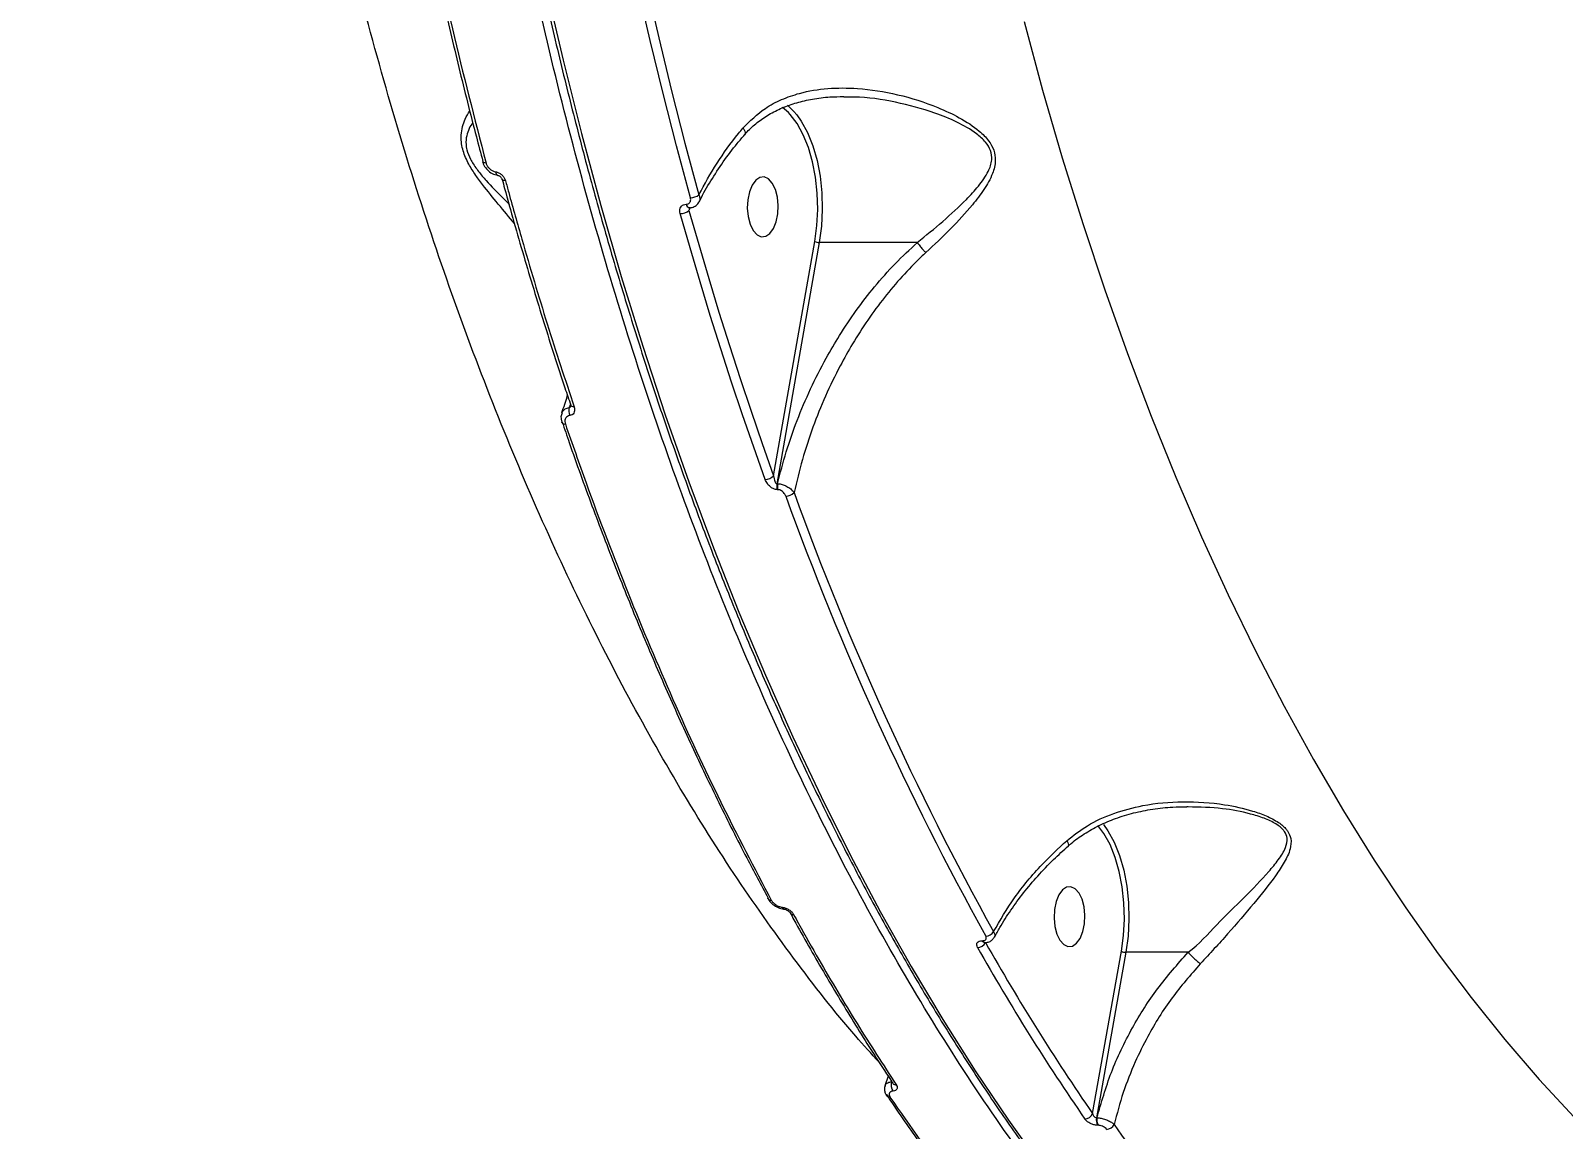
# Model space of a CAD drawing. Header units: millimetres. Extents: x -9609 to 9022, y -7175 to 8108.
# Drawn here: x -4022.3 to -3792.5, y 3268.9 to 3433.6 of the extents above; entities that cross this region are included whole.
import ezdxf

# ---------------------------------------------------------------- set-up
doc = ezdxf.new("R2010")
doc.units = ezdxf.units.MM
for name, color, linetype in [('DIKOM_ОБЪЕКТ', 7, 'Continuous'), ('DIKOM_РАЗМЕР_ЗОНА', 7, 'Continuous'), ('DIKOM_РАЗМЕР_ОБЪЕКТА', 7, 'Continuous')]:
    doc.layers.add(name, color=color, linetype=linetype)
doc.styles.add('style1', font='arial.ttf', dxfattribs={"width": 0.8})
doc.dimstyles.new('1-50', dxfattribs={"dimtxt": 300, "dimasz": 200, "dimexe": 100, "dimexo": 0, "dimgap": 100, "dimtad": 1, "dimtxsty": 'style1', "dimcen": 200, "dimclrd": 7, "dimclre": 7, "dimclrt": 7, "dimadec": 1, "dimazin": 2, "dimtfac": 1, "dimtmove": 0, "dimatfit": 2, "dimfxl": 0, "dimlwd": 25, "dimlwe": 18, "dimarcsym": 0})

# ---------------------------------------------------------------- blocks, each defined once
blk = doc.blocks.new('*D10')
at = {"layer": 'Defpoints', "color": 0, "transparency": 16777216}
for p in [(-405.54, 6589.16), (-8044.66, -3492.79), (424.09, -3492.79)]:
    blk.add_point(p, dxfattribs=at)
at = {"layer": 'DIKOM_РАЗМЕР_ОБЪЕКТА', "color": 7, "lineweight": 18, "transparency": 16777216}
for p, q in [((-405.54, 6589.16), (-8144.66, 6589.16)), ((424.09, -3492.79), (-8144.66, -3492.79))]:
    blk.add_line(p, q, dxfattribs=at)
at = {"layer": 'DIKOM_РАЗМЕР_ОБЪЕКТА', "color": 7, "lineweight": 25, "transparency": 16777216}
blk.add_line((-8044.66, 6389.16), (-8044.66, -3292.79), dxfattribs=at)
at = {"layer": 'DIKOM_РАЗМЕР_ОБЪЕКТА', "color": 7, "transparency": 16777216}
for points in [[(-8077.99, 6389.16), (-8011.32, 6389.16), (-8044.66, 6589.16)], [(-8077.99, -3292.79), (-8011.32, -3292.79), (-8044.66, -3492.79)]]:
    blk.add_solid(points, dxfattribs=at)
at = {"layer": 'DIKOM_РАЗМЕР_ОБЪЕКТА', "color": 7, "transparency": 16777216, "insert": (-8297.83, 1541.5), "char_height": 300, "attachment_point": 5, "rotation": 90, "style": 'style1'}
blk.add_mtext('10100', dxfattribs=at)
blk = doc.blocks.new('*D13')
at = {"layer": 'Defpoints', "color": 0, "transparency": 16777216}
for p in [(-4933.28, 8107.63), (-9158.98, -4977.79), (-1652.91, -4977.79)]:
    blk.add_point(p, dxfattribs=at)
at = {"layer": 'DIKOM_РАЗМЕР_ЗОНА', "color": 7, "lineweight": 18, "transparency": 16777216}
for p, q in [((-4933.28, 8107.63), (-9258.98, 8107.63)), ((-1652.91, -4977.79), (-9258.98, -4977.79))]:
    blk.add_line(p, q, dxfattribs=at)
at = {"layer": 'DIKOM_РАЗМЕР_ЗОНА', "color": 7, "lineweight": 25, "transparency": 16777216}
blk.add_line((-9158.98, 7907.63), (-9158.98, -4777.79), dxfattribs=at)
at = {"layer": 'DIKOM_РАЗМЕР_ЗОНА', "color": 7, "transparency": 16777216}
for points in [[(-9192.32, 7907.63), (-9125.65, 7907.63), (-9158.98, 8107.63)], [(-9192.32, -4777.79), (-9125.65, -4777.79), (-9158.98, -4977.79)]]:
    blk.add_solid(points, dxfattribs=at)
at = {"layer": 'DIKOM_РАЗМЕР_ЗОНА', "color": 7, "transparency": 16777216, "insert": (-9412.26, 1541.5), "char_height": 300, "attachment_point": 5, "rotation": 90, "style": 'style1'}
blk.add_mtext('13100', dxfattribs=at)

msp = doc.modelspace()

# ---------------------------------------------------------------- linework, layer by layer
at = {"layer": 'DIKOM_ОБЪЕКТ', "color": 7, "linetype": 'Continuous', "lineweight": 15}
for p, q in [((-3954.506, 3413.985), (-3954.511, 3414.019)), ((-3923.989, 3407.607), (-3923.961, 3407.607)), ((-3923.385, 3407.088), (-3923.569, 3406.669)), ((-3923.536, 3407.082), (-3923.507, 3407.082)), ((-3910.872, 3366.9), (-3904.711, 3402.022)), ((-3904.039, 3401.86), (-3910.381, 3365.705)), ((-3889.33, 3401.86), (-3904.039, 3401.86)), ((-3910.381, 3365.705), (-3910.292, 3365.705)), ((-3910.225, 3364.806), (-3910.314, 3364.806)), ((-3848.693, 3317.235), (-3848.904, 3317.246)), ((-3911.739, 3303.5), (-3911.762, 3303.55)), ((-3909.335, 3301.931), (-3909.326, 3301.93)), ((-3879.595, 3297.184), (-3879.547, 3297.184)), ((-3879.247, 3296.922), (-3879.2, 3296.922)), ((-3863.049, 3271.252), (-3858.721, 3295.604)), ((-3858.049, 3295.442), (-3862.457, 3270.641)), ((-3848.716, 3295.442), (-3858.049, 3295.442)), ((-3893.689, 3276.87), (-3894.211, 3275.442)), ((-3892.985, 3275.785), (-3892.978, 3275.776)), ((-3893.938, 3273.973), (-3893.97, 3274.027)), ((-3862.457, 3270.641), (-3862.388, 3270.641)), ((-3862.208, 3269.51), (-3862.276, 3269.51))]:
    msp.add_line(p, q, dxfattribs=at)
at = {"layer": 'DIKOM_ОБЪЕКТ', "color": 7, "linetype": 'Continuous', "lineweight": 15, "flags": 128}
for points in [[(-3923.35, 3408.579), (-3925.445, 3416.352), (-3927.457, 3424.208), (-3929.383, 3432.144), (-3931.223, 3440.157), (-3932.977, 3448.242), (-3934.644, 3456.397), (-3936.222, 3464.618), (-3937.711, 3472.901)], [(-3936.404, 3473.197), (-3934.918, 3464.932), (-3933.343, 3456.73), (-3931.68, 3448.593), (-3929.93, 3440.526), (-3928.094, 3432.531), (-3926.172, 3424.612), (-3924.165, 3416.773), (-3922.075, 3409.017)], [(-3945.02, 3440.296), (-3942.442, 3429.183), (-3939.699, 3418.219), (-3936.793, 3407.414), (-3933.727, 3396.778), (-3930.503, 3386.319), (-3927.124, 3376.046), (-3923.593, 3365.968), (-3919.913, 3356.093), (-3916.086, 3346.429), (-3912.118, 3336.985), (-3908.009, 3327.769), (-3903.765, 3318.788), (-3899.388, 3310.05), (-3894.882, 3301.562), (-3890.252, 3293.332), (-3885.5, 3285.366), (-3880.631, 3277.671), (-3875.65, 3270.254), (-3870.559, 3263.12)], [(-3873.326, 3435.011), (-3870.539, 3424.692), (-3867.592, 3414.543), (-3864.486, 3404.573), (-3861.225, 3394.791), (-3857.813, 3385.207), (-3854.251, 3375.829), (-3850.544, 3366.667), (-3846.694, 3357.729), (-3842.706, 3349.022), (-3838.583, 3340.556), (-3834.329, 3332.338), (-3829.948, 3324.376), (-3825.444, 3316.677), (-3820.821, 3309.248), (-3816.083, 3302.096), (-3811.236, 3295.228), (-3806.282, 3288.651), (-3801.228, 3282.369), (-3796.077, 3276.39), (-3790.835, 3270.719)], [(-3908.661, 3421.363), (-3909.521, 3422.126), (-3909.561, 3422.155)], [(-3908.809, 3422.443), (-3907.829, 3421.502), (-3907.42, 3421.014)], [(-3904.711, 3402.022), (-3904.395, 3404.39), (-3904.268, 3406.824), (-3904.334, 3409.267), (-3904.591, 3411.662), (-3905.033, 3413.953), (-3905.649, 3416.087), (-3906.426, 3418.013), (-3907.346, 3419.686), (-3908.385, 3421.068), (-3908.661, 3421.363)], [(-3907.42, 3421.014), (-3906.756, 3420.077), (-3905.808, 3418.351), (-3905.007, 3416.365), (-3904.371, 3414.165), (-3903.915, 3411.802), (-3903.65, 3409.332), (-3903.582, 3406.812), (-3903.713, 3404.302), (-3904.039, 3401.86)], [(-3954.002, 3413.784), (-3954.154, 3413.792), (-3954.283, 3413.817), (-3954.387, 3413.856), (-3954.461, 3413.91), (-3954.503, 3413.975), (-3954.506, 3413.985)], [(-3952.542, 3412.455), (-3952.51, 3412.289), (-3952.461, 3412.148), (-3952.396, 3412.039), (-3952.318, 3411.965), (-3952.232, 3411.93)], [(-3952.232, 3411.93), (-3952.231, 3411.93), (-3952.222, 3411.929)], [(-3951.086, 3411.134), (-3951.244, 3411.143), (-3951.378, 3411.17), (-3951.483, 3411.213), (-3951.555, 3411.271), (-3951.593, 3411.342), (-3951.593, 3411.343)], [(-3914.513, 3409.462), (-3914.758, 3408.273), (-3914.821, 3406.998), (-3914.696, 3405.74), (-3914.394, 3404.602), (-3913.939, 3403.675), (-3913.368, 3403.034), (-3912.727, 3402.733), (-3912.068, 3402.793), (-3911.444, 3403.212), (-3910.907, 3403.955), (-3910.499, 3404.962), (-3910.254, 3406.151), (-3910.191, 3407.426), (-3910.316, 3408.684), (-3910.618, 3409.822), (-3911.073, 3410.749), (-3911.645, 3411.39), (-3912.286, 3411.692), (-3912.945, 3411.631), (-3913.568, 3411.212), (-3914.106, 3410.469), (-3914.513, 3409.462)], [(-3912.151, 3366.327), (-3913.866, 3371.155), (-3915.547, 3376.03), (-3917.192, 3380.95), (-3918.802, 3385.913), (-3920.376, 3390.92), (-3921.913, 3395.97), (-3923.414, 3401.06), (-3924.879, 3406.19)], [(-3923.569, 3406.669), (-3922.108, 3401.551), (-3920.611, 3396.472), (-3919.077, 3391.435), (-3917.506, 3386.44), (-3915.901, 3381.488), (-3914.259, 3376.58), (-3912.583, 3371.718), (-3910.872, 3366.9)], [(-3940.783, 3377.212), (-3940.941, 3377.223), (-3941.076, 3377.255), (-3941.183, 3377.305), (-3941.258, 3377.374), (-3941.297, 3377.45)], [(-3942.615, 3374.882), (-3942.617, 3374.887), (-3942.626, 3374.927)], [(-3858.721, 3295.604), (-3858.404, 3297.972), (-3858.278, 3300.406), (-3858.343, 3302.849), (-3858.6, 3305.245), (-3859.042, 3307.536), (-3859.659, 3309.669), (-3860.436, 3311.595), (-3861.355, 3313.269), (-3862.237, 3314.468)], [(-3861.43, 3314.596), (-3860.766, 3313.659), (-3859.818, 3311.933), (-3859.016, 3309.947), (-3858.381, 3307.747), (-3857.925, 3305.384), (-3857.66, 3302.914), (-3857.591, 3300.394), (-3857.723, 3297.884), (-3858.049, 3295.442)], [(-3868.523, 3303.044), (-3868.768, 3301.855), (-3868.831, 3300.58), (-3868.706, 3299.323), (-3868.404, 3298.184), (-3867.948, 3297.257), (-3867.377, 3296.617), (-3866.736, 3296.315), (-3866.077, 3296.376), (-3865.454, 3296.795), (-3864.917, 3297.538), (-3864.509, 3298.544), (-3864.263, 3299.733), (-3864.201, 3301.009), (-3864.326, 3302.266), (-3864.628, 3303.405), (-3865.083, 3304.332), (-3865.654, 3304.972), (-3866.296, 3305.274), (-3866.955, 3305.213), (-3867.578, 3304.794), (-3868.115, 3304.051), (-3868.523, 3303.044)]]:
    msp.add_lwpolyline(points, dxfattribs=at)
at = {"layer": 'DIKOM_ОБЪЕКТ', "color": 7, "linetype": 'Continuous', "lineweight": 15}
for centre, radius, start, end in [((-3923.354, 3410.664), 2.085, 270.09732, 307.83272), ((-3924.868, 3408.192), 2.002, 269.70185, 310.45607), ((-3923.4, 3407.66), 0.592, 185.11234, 257.32859), ((-3923.365, 3407.663), 0.598, 185.36185, 256.06333), ((-3904.055, 3403.266), 1.407, 242.20352, 270.64435), ((-3940.042, 3376.602), 1.566, 161.10866, 205.82329), ((-3942.193, 3375.146), 0.498, 212.03242, 280.1309), ((-3912.156, 3368.052), 1.725, 270.19041, 318.12199), ((-3908.599, 3365.385), 1.81, 169.81906, 198.6694), ((-3908.51, 3365.385), 1.81, 169.81906, 198.6694), ((-3909.072, 3365.593), 1.754, 270.62116, 316.07651), ((-3481.389, 3518.397), 454.736, 199.86983, 209.01072), ((-3481.127, 3518.575), 453.69, 199.86933, 209.01107), ((-3911.278, 3303.801), 0.55, 213.08283, 275.67868), ((-3909.237, 3302.256), 0.34, 190.16263, 253.30839), ((-3907.947, 3301.669), 0.547, 211.97788, 275.95678), ((-3879.114, 3299.299), 1.437, 271.81897, 328.37464), ((-3880.348, 3297.584), 1.414, 271.63643, 331.59536), ((-3581.576, 3465.198), 343.235, 209.50198, 214.5683), ((-3879.202, 3297.344), 0.425, 202.26729, 264.51571), ((-3879.153, 3297.346), 0.427, 202.33693, 263.68472), ((-3580.947, 3465.624), 342.581, 209.50342, 214.56736), ((-3858.064, 3296.853), 1.411, 242.24605, 270.62036), ((-3891.818, 3275.526), 1.438, 157.69065, 217.91962), ((-3892.512, 3276.12), 0.578, 214.35714, 274.0622), ((-3893.475, 3274.32), 0.578, 216.81803, 274.06943), ((-3864.267, 3271.776), 1.326, 272.32021, 336.75852), ((-3860.88, 3270.313), 1.61, 168.25858, 209.90972), ((-3860.807, 3270.314), 1.615, 168.32582, 209.84248), ((-3860.999, 3270.229), 1.329, 272.48345, 334.06003), ((-3658.001, 3408.111), 244.738, 214.45526, 229.01528)]:
    msp.add_arc(centre, radius, start, end, dxfattribs=at)
for points, knots in [([(-3795.845, 3197.683), (-3798.098, 3198.65), (-3804.312, 3201.319), (-3814.309, 3207.131), (-3825.808, 3214.947), (-3837.058, 3224.051), (-3848.014, 3234.325), (-3858.636, 3245.769), (-3868.903, 3258.379), (-3878.801, 3272.115), (-3888.307, 3286.923), (-3897.373, 3302.733), (-3905.959, 3319.472), (-3913.933, 3336.88), (-3921.294, 3354.905), (-3928.066, 3373.47), (-3934.322, 3392.742), (-3940.039, 3412.635), (-3945.19, 3433.067), (-3949.815, 3454.246), (-3953.867, 3476.175), (-3957.323, 3498.826), (-3960.129, 3521.851), (-3962.273, 3545.143), (-3963.743, 3568.594), (-3964.528, 3592.132), (-3964.614, 3615.718), (-3964.014, 3639.313), (-3962.736, 3662.843), (-3960.79, 3686.202), (-3958.171, 3709.269), (-3955.139, 3730.54), (-3952.748, 3743.939), (-3951.681, 3749.919)], [0, 0, 0, 0, 0.01887793, 0.05205827, 0.08529183, 0.11852553, 0.15170617, 0.1847821, 0.21785857, 0.25103888, 0.28427254, 0.31750612, 0.35068658, 0.38376281, 0.41561986, 0.44757024, 0.47956788, 0.51156559, 0.54351579, 0.57537307, 0.60844923, 0.64162982, 0.67486347, 0.70809709, 0.74127764, 0.77435393, 0.80743024, 0.84061079, 0.87384445, 0.90707809, 0.94025866, 0.97333492, 1, 1, 1, 1]), ([(-3895.043, 3278.954), (-3896.223, 3280.244), (-3900.627, 3285.059), (-3907.923, 3294.45), (-3916.895, 3307.089), (-3925.464, 3320.773), (-3933.646, 3335.374), (-3941.414, 3350.859), (-3948.734, 3367.146), (-3955.571, 3384.164), (-3961.905, 3401.875), (-3967.712, 3420.264), (-3972.996, 3439.287), (-3977.74, 3458.872), (-3981.926, 3478.924), (-3985.535, 3499.353), (-3988.552, 3520.115), (-3990.961, 3541.182), (-3992.769, 3562.514), (-3993.976, 3584.026), (-3994.575, 3605.618), (-3994.57, 3627.19), (-3993.988, 3647.08), (-3993.016, 3665.269), (-3992.12, 3676.245), (-3991.671, 3681.734)], [0, 0, 0, 0, 0.01666681, 0.06220925, 0.1076088, 0.15304032, 0.19861408, 0.24426093, 0.28990805, 0.33548242, 0.38091429, 0.42641911, 0.47206679, 0.5177871, 0.56350783, 0.60915616, 0.65466165, 0.70027901, 0.74603886, 0.79187172, 0.83770495, 0.88346574, 0.92908368, 0.96454184, 1, 1, 1, 1]), ([(-3963.321, 3606.211), (-3963.314, 3604.19), (-3963.294, 3598.331), (-3963.135, 3588.636), (-3962.793, 3577.137), (-3962.286, 3565.661), (-3961.618, 3554.216), (-3960.788, 3542.811), (-3959.797, 3531.454), (-3958.646, 3520.154), (-3957.335, 3508.92), (-3955.867, 3497.759), (-3954.24, 3486.681), (-3952.458, 3475.693), (-3950.521, 3464.803), (-3948.431, 3454.021), (-3946.188, 3443.354), (-3943.796, 3432.81), (-3941.256, 3422.397), (-3938.569, 3412.122), (-3935.738, 3401.995), (-3932.765, 3392.021), (-3929.651, 3382.209), (-3926.4, 3372.566), (-3923.013, 3363.099), (-3919.493, 3353.815), (-3915.843, 3344.722), (-3912.065, 3335.826), (-3908.164, 3327.134), (-3904.139, 3318.652), (-3899.997, 3310.387), (-3895.737, 3302.345), (-3891.366, 3294.532), (-3886.885, 3286.954), (-3882.299, 3279.617), (-3877.609, 3272.526), (-3872.82, 3265.686), (-3867.935, 3259.103), (-3862.959, 3252.782), (-3857.894, 3246.728), (-3852.744, 3240.945), (-3847.514, 3235.438), (-3842.207, 3230.211), (-3836.828, 3225.267), (-3831.379, 3220.611), (-3825.867, 3216.247), (-3820.294, 3212.177), (-3814.664, 3208.407), (-3808.985, 3204.932), (-3803.255, 3201.779), (-3798.637, 3199.441), (-3795.916, 3198.264), (-3795.133, 3197.925)], [0, 0, 0, 0, 0.010755, 0.0311879, 0.0516214, 0.0720549, 0.0924885, 0.1129222, 0.133356, 0.15379, 0.1742242, 0.1946585, 0.215093, 0.2355278, 0.2559631, 0.2763985, 0.2968344, 0.3172705, 0.3377068, 0.3581438, 0.3785813, 0.3990191, 0.4194575, 0.4398965, 0.4603359, 0.4807759, 0.5012166, 0.5216578, 0.5420994, 0.5625418, 0.5829846, 0.6034284, 0.6238723, 0.6443169, 0.6647618, 0.6852073, 0.7056529, 0.726099, 0.7465443, 0.7669897, 0.7874345, 0.8078783, 0.8283208, 0.8487613, 0.8692004, 0.8896362, 0.9100692, 0.9304986, 0.9509232, 0.9713433, 0.9917579, 1, 1, 1, 1]), ([(-3971.126, 3496.583), (-3970.961, 3495.381), (-3970.284, 3490.462), (-3968.937, 3481.907), (-3967.082, 3470.926), (-3965.062, 3460.047), (-3962.891, 3449.272), (-3960.57, 3438.612), (-3958.09, 3428.088), (-3956.053, 3419.892), (-3954.794, 3415.256), (-3954.461, 3414.031)], [0, 0, 0, 0, 0.0419912, 0.1719665, 0.3020592, 0.4322413, 0.5624826, 0.6927558, 0.8230226, 0.9532504, 1, 1, 1, 1]), ([(-3970.682, 3496.433), (-3969.623, 3489.355), (-3967.505, 3475.2), (-3963.581, 3454.345), (-3959.156, 3433.781), (-3955.72, 3420.45), (-3954.002, 3413.784)], [0, 0, 0, 0, 0.2485961, 0.497193, 0.7485974, 1, 1, 1, 1]), ([(-3915.477, 3419.014), (-3914.411, 3420.077), (-3912.682, 3421.803), (-3909.681, 3423.358), (-3906.573, 3424.443), (-3902.746, 3425.065), (-3897.794, 3425.056), (-3892.203, 3424.167), (-3887.077, 3422.546), (-3882.982, 3420.63), (-3880.374, 3418.966), (-3878.645, 3417.246), (-3877.773, 3415.714), (-3877.523, 3413.977), (-3878.046, 3411.955), (-3879.304, 3409.77), (-3881.406, 3407.031), (-3884.29, 3403.887), (-3886.786, 3401.54), (-3888.046, 3400.356)], [0, 0, 0, 0, 0.0742595, 0.1205071, 0.1678165, 0.23758, 0.3094464, 0.405671, 0.5047089, 0.5602487, 0.6168588, 0.6484771, 0.6753903, 0.7024621, 0.7386882, 0.7871123, 0.8368193, 0.9176566, 1, 1, 1, 1]), ([(-3915.194, 3418.027), (-3915.079, 3418.171), (-3914.533, 3418.854), (-3913.331, 3419.881), (-3911.585, 3421.103), (-3909.594, 3422.101), (-3907.402, 3422.866), (-3905, 3423.415), (-3902.643, 3423.727), (-3901.061, 3423.736), (-3900.372, 3423.74)], [0, 0, 0, 0, 0.0336522, 0.1603707, 0.2932993, 0.4316407, 0.5745621, 0.7205511, 0.8783533, 1, 1, 1, 1]), ([(-3889.33, 3401.86), (-3888.039, 3402.912), (-3885.437, 3405.035), (-3882.394, 3407.841), (-3880.11, 3410.315), (-3878.721, 3412.249), (-3878.065, 3414.082), (-3878.248, 3415.659), (-3879.101, 3417.034), (-3880.817, 3418.545), (-3883.415, 3419.995), (-3887.474, 3421.648), (-3892.623, 3423.004), (-3897.263, 3423.734), (-3899.843, 3423.662), (-3900.373, 3423.647)], [0, 0, 0, 0, 0.1152484, 0.2323552, 0.3000492, 0.368866, 0.416984, 0.451804, 0.4866025, 0.528836, 0.6059746, 0.6853138, 0.822846, 0.9636298, 1, 1, 1, 1]), ([(-3949.721, 3404.69), (-3950.527, 3405.661), (-3952.091, 3407.546), (-3954.169, 3410.04), (-3955.707, 3412.137), (-3956.803, 3413.914), (-3957.643, 3415.984), (-3957.787, 3417.834), (-3957.534, 3419.267), (-3957.108, 3420.561), (-3956.681, 3421.213), (-3956.432, 3421.594)], [0, 0, 0, 0, 0.1744315, 0.3386321, 0.4220461, 0.5078135, 0.6051364, 0.7178559, 0.7992993, 0.8826695, 1, 1, 1, 1]), ([(-3955.979, 3419.799), (-3956.033, 3419.739), (-3956.291, 3419.45), (-3956.652, 3418.695), (-3957.008, 3417.609), (-3957.038, 3416.554), (-3956.818, 3415.453), (-3956.518, 3414.698), (-3955.92, 3413.613), (-3955.148, 3412.509), (-3953.584, 3410.685), (-3951.985, 3409.051), (-3950.874, 3407.923), (-3950.543, 3407.587)], [0, 0, 0, 0, 0.027397, 0.1314885, 0.235187, 0.3387841, 0.3704745, 0.4637336, 0.4858862, 0.5907045, 0.6962548, 0.9095029, 1, 1, 1, 1]), ([(-3922.075, 3409.017), (-3921.215, 3410.604), (-3919.528, 3413.715), (-3917.11, 3417.025), (-3915.701, 3418.741), (-3915.477, 3419.014)], [0, 0, 0, 0, 0.466535, 0.9150169, 1, 1, 1, 1]), ([(-3922.033, 3407.968), (-3921.986, 3408.068), (-3921.492, 3409.12), (-3920.307, 3411.126), (-3918.456, 3413.952), (-3916.738, 3416.268), (-3915.572, 3417.605), (-3915.19, 3418.042)], [0, 0, 0, 0, 0.02915505, 0.30743407, 0.58611776, 0.86464649, 1, 1, 1, 1]), ([(-3915.477, 3419.014), (-3915.463, 3418.994), (-3915.344, 3418.825), (-3915.186, 3418.523), (-3915.115, 3418.205), (-3915.201, 3418.103), (-3915.237, 3418.061)], [0, 0, 0, 0, 0.0466398, 0.3949309, 0.7492039, 1, 1, 1, 1]), ([(-3954.495, 3413.988), (-3954.487, 3413.944), (-3954.427, 3413.63), (-3954.106, 3413.071), (-3953.489, 3412.431), (-3952.816, 3412.032), (-3952.376, 3411.981), (-3952.226, 3411.963)], [0, 0, 0, 0, 0.04199604, 0.30455985, 0.57624594, 0.85655911, 1, 1, 1, 1]), ([(-3954.002, 3413.784), (-3953.947, 3413.633), (-3953.838, 3413.332), (-3953.508, 3412.931), (-3953.099, 3412.626), (-3952.759, 3412.492), (-3952.576, 3412.461), (-3952.542, 3412.455)], [0, 0, 0, 0, 0.2363836, 0.4726235, 0.7091593, 0.9456846, 1, 1, 1, 1]), ([(-3952.542, 3412.455), (-3952.508, 3412.449), (-3952.326, 3412.418), (-3951.988, 3412.286), (-3951.581, 3411.982), (-3951.251, 3411.583), (-3951.141, 3411.283), (-3951.086, 3411.134)], [0, 0, 0, 0, 0.05337904, 0.28978118, 0.52631357, 0.76310995, 1, 1, 1, 1]), ([(-3952.223, 3411.926), (-3952.204, 3411.924), (-3952.156, 3411.918), (-3952.026, 3411.864), (-3951.884, 3411.768), (-3951.754, 3411.642), (-3951.654, 3411.5), (-3951.604, 3411.387), (-3951.596, 3411.348), (-3951.594, 3411.341)], [0, 0, 0, 0, 0.11690379, 0.2955634, 0.45326693, 0.61632186, 0.78855819, 0.95979568, 1, 1, 1, 1]), ([(-3951.585, 3411.345), (-3951.465, 3410.891), (-3950.439, 3407.013), (-3948.367, 3399.842), (-3945.353, 3389.867), (-3942.983, 3382.406), (-3941.582, 3378.327), (-3941.283, 3377.455)], [0, 0, 0, 0, 0.0388564, 0.3322963, 0.6263644, 0.9201838, 1, 1, 1, 1]), ([(-3951.086, 3411.134), (-3950.925, 3410.545), (-3950.121, 3407.599), (-3948.086, 3400.381), (-3944.866, 3389.592), (-3942.145, 3381.34), (-3940.783, 3377.212)], [0, 0, 0, 0, 0.0507688, 0.2538471, 0.6266973, 1, 1, 1, 1]), ([(-3923.961, 3407.607), (-3923.87, 3407.617), (-3923.689, 3407.636), (-3923.48, 3407.786), (-3923.343, 3408.011), (-3923.292, 3408.287), (-3923.332, 3408.486), (-3923.35, 3408.579)], [0, 0, 0, 0, 0.195159, 0.3902017, 0.5932551, 0.8111054, 1, 1, 1, 1]), ([(-3922.075, 3409.017), (-3922.024, 3408.864), (-3921.916, 3408.533), (-3921.928, 3408.167), (-3922.037, 3408.014), (-3922.06, 3407.982)], [0, 0, 0, 0, 0.4072344, 0.8788364, 1, 1, 1, 1]), ([(-3924.879, 3406.19), (-3924.906, 3406.325), (-3924.966, 3406.614), (-3924.895, 3407.016), (-3924.696, 3407.344), (-3924.389, 3407.564), (-3924.122, 3407.592), (-3923.989, 3407.607)], [0, 0, 0, 0, 0.18902217, 0.40453627, 0.60682072, 0.80348133, 1, 1, 1, 1]), ([(-3923.501, 3407.08), (-3923.521, 3407.015), (-3923.563, 3406.883), (-3923.567, 3406.742), (-3923.569, 3406.669)], [0, 0, 0, 0, 0.4847301, 1, 1, 1, 1]), ([(-3923.508, 3407.097), (-3923.463, 3407.092), (-3923.21, 3407.068), (-3922.75, 3407.227), (-3922.279, 3407.55), (-3922.124, 3407.863), (-3922.067, 3407.979)], [0, 0, 0, 0, 0.07486514, 0.41722908, 0.78419243, 1, 1, 1, 1]), ([(-3910.292, 3365.705), (-3909.88, 3367.296), (-3909.055, 3370.478), (-3907.384, 3375.23), (-3905.39, 3379.937), (-3903.233, 3384.181), (-3900.93, 3388.097), (-3898.525, 3391.688), (-3895.738, 3395.296), (-3892.697, 3398.741), (-3890.45, 3400.819), (-3889.327, 3401.859)], [0, 0, 0, 0, 0.1183233, 0.2366516, 0.3581422, 0.4796282, 0.5712569, 0.676827, 0.782388, 0.8912039, 1, 1, 1, 1]), ([(-3889.327, 3401.859), (-3889.327, 3401.859), (-3889.328, 3401.859), (-3889.329, 3401.86), (-3889.33, 3401.86), (-3889.33, 3401.86)], [0, 0, 0, 0, 0.25560207, 0.70276735, 1, 1, 1, 1]), ([(-3889.327, 3401.859), (-3889.212, 3401.696), (-3888.98, 3401.372), (-3888.57, 3400.894), (-3888.255, 3400.558), (-3888.095, 3400.403), (-3888.046, 3400.356)], [0, 0, 0, 0, 0.3252204, 0.6505484, 0.8924057, 1, 1, 1, 1]), ([(-3888.046, 3400.356), (-3888.291, 3400.129), (-3889.523, 3398.987), (-3891.645, 3396.796), (-3895.211, 3392.568), (-3898.301, 3388.047), (-3901.127, 3383.02), (-3903.149, 3378.855), (-3905.042, 3374.151), (-3906.643, 3369.317), (-3907.42, 3366.024), (-3907.809, 3364.377)], [0, 0, 0, 0, 0.0242951, 0.1222533, 0.2202227, 0.4215193, 0.5118873, 0.6322387, 0.7525911, 0.8762966, 1, 1, 1, 1]), ([(-3941.825, 3379.043), (-3941.843, 3378.963), (-3942.041, 3378.062), (-3942.381, 3377.134), (-3942.691, 3376.289)], [0, 0, 0, 0, 0.08937526, 1, 1, 1, 1]), ([(-3942.599, 3376.29), (-3942.636, 3376.21), (-3942.774, 3375.921), (-3942.773, 3375.418), (-3942.642, 3375.041), (-3942.589, 3374.89)], [0, 0, 0, 0, 0.1851386, 0.6727033, 1, 1, 1, 1]), ([(-3942.608, 3376.261), (-3942.582, 3376.354), (-3942.507, 3376.625), (-3942.139, 3376.946), (-3941.728, 3377.054), (-3941.523, 3377.108)], [0, 0, 0, 0, 0.2085512, 0.6034212, 1, 1, 1, 1]), ([(-3941.523, 3377.108), (-3941.496, 3377.173), (-3941.429, 3377.33), (-3941.364, 3377.487), (-3941.325, 3377.58)], [0, 0, 0, 0, 0.4083777, 1, 1, 1, 1]), ([(-3941.523, 3377.108), (-3941.483, 3377.121), (-3941.438, 3377.136), (-3941.359, 3377.198), (-3941.303, 3377.259), (-3941.277, 3377.333), (-3941.27, 3377.353)], [0, 0, 0, 0, 0.3506235, 0.4042939, 0.8374537, 1, 1, 1, 1]), ([(-3940.783, 3377.212), (-3940.768, 3377.161), (-3940.708, 3376.964), (-3940.693, 3376.633), (-3940.819, 3376.279), (-3941.072, 3376.017), (-3941.325, 3375.952), (-3941.451, 3375.92)], [0, 0, 0, 0, 0.0825829, 0.3217037, 0.5512643, 0.7755822, 1, 1, 1, 1]), ([(-3941.299, 3377.444), (-3941.291, 3377.424), (-3941.268, 3377.362), (-3941.275, 3377.321), (-3941.272, 3377.331), (-3941.271, 3377.333)], [0, 0, 0, 0, 0.26412455, 0.83025077, 1, 1, 1, 1]), ([(-3942.57, 3374.944), (-3942.224, 3373.917), (-3940.789, 3369.67), (-3938.128, 3362.379), (-3934.588, 3353.078), (-3930.905, 3343.973), (-3927.095, 3335.058), (-3923.161, 3326.345), (-3919.102, 3317.849), (-3915.289, 3310.243), (-3912.777, 3305.573), (-3911.703, 3303.575)], [0, 0, 0, 0, 0.0394556, 0.1631934, 0.2870584, 0.411024, 0.5350585, 0.6591311, 0.7832035, 0.907244, 1, 1, 1, 1]), ([(-3941.451, 3375.92), (-3941.576, 3375.888), (-3941.825, 3375.824), (-3942.075, 3375.566), (-3942.196, 3375.219), (-3942.179, 3374.896), (-3942.12, 3374.705), (-3942.105, 3374.656)], [0, 0, 0, 0, 0.2256552, 0.4513509, 0.6801574, 0.9175698, 1, 1, 1, 1]), ([(-3942.105, 3374.656), (-3941.076, 3371.704), (-3938.066, 3363.071), (-3932.753, 3349.188), (-3926.011, 3333.212), (-3918.869, 3317.805), (-3913.772, 3308.104), (-3911.223, 3303.253)], [0, 0, 0, 0, 0.114454, 0.3347648, 0.5550739, 0.7775371, 1, 1, 1, 1]), ([(-4267.781, 3369.345), (-4265.681, 3368.121), (-4258.25, 3363.788), (-4245.383, 3356.568), (-4229.15, 3347.772), (-4212.801, 3339.273), (-4196.345, 3331.064), (-4179.786, 3323.149), (-4163.131, 3315.53), (-4146.382, 3308.21), (-4129.546, 3301.189), (-4112.628, 3294.471), (-4095.631, 3288.055), (-4078.562, 3281.945), (-4061.424, 3276.141), (-4044.224, 3270.646), (-4026.965, 3265.459), (-4009.653, 3260.583), (-3992.293, 3256.018), (-3974.889, 3251.765), (-3957.447, 3247.826), (-3939.971, 3244.2), (-3922.466, 3240.89), (-3904.938, 3237.892), (-3887.39, 3235.222), (-3872.025, 3233.119), (-3862.5, 3232.037), (-3858.839, 3231.621)], [0, 0, 0, 0, 0.0165796, 0.0586593, 0.100717, 0.1427368, 0.1847188, 0.2266611, 0.2685632, 0.3104253, 0.3522451, 0.3940221, 0.435757, 0.4774487, 0.519096, 0.5606999, 0.6022597, 0.6437744, 0.6852452, 0.7266705, 0.7680527, 0.8093892, 0.8506825, 0.8919324, 0.9331385, 0.9743023, 1, 1, 1, 1]), ([(-3910.872, 3366.9), (-3910.857, 3366.738), (-3910.831, 3366.452), (-3910.728, 3366.093), (-3910.618, 3365.873), (-3910.521, 3365.762), (-3910.45, 3365.713), (-3910.401, 3365.707), (-3910.381, 3365.705)], [0, 0, 0, 0, 0.3509399, 0.6182077, 0.8028672, 0.8792279, 0.9491015, 1, 1, 1, 1]), ([(-3910.314, 3364.806), (-3910.375, 3364.809), (-3910.586, 3364.819), (-3910.974, 3364.954), (-3911.438, 3365.268), (-3911.879, 3365.735), (-3912.055, 3366.118), (-3912.151, 3366.327)], [0, 0, 0, 0, 0.0796438, 0.2757624, 0.4707144, 0.7105122, 1, 1, 1, 1]), ([(-3910.292, 3365.705), (-3910.211, 3365.699), (-3909.945, 3365.681), (-3909.458, 3365.558), (-3908.851, 3365.293), (-3908.287, 3364.92), (-3907.958, 3364.59), (-3907.829, 3364.406), (-3907.809, 3364.377)], [0, 0, 0, 0, 0.0891796, 0.2935914, 0.4895492, 0.7163239, 0.9545875, 1, 1, 1, 1]), ([(-3909.053, 3363.84), (-3909.117, 3363.979), (-3909.231, 3364.225), (-3909.515, 3364.521), (-3909.806, 3364.714), (-3910.05, 3364.797), (-3910.185, 3364.804), (-3910.225, 3364.806)], [0, 0, 0, 0, 0.3025133, 0.5346778, 0.7254247, 0.9171345, 1, 1, 1, 1]), ([(-3866.93, 3312.176), (-3865.92, 3312.961), (-3863.754, 3314.647), (-3859.862, 3316.381), (-3855.05, 3317.677), (-3849.434, 3318.188), (-3843.867, 3317.79), (-3839.699, 3316.885), (-3836.99, 3315.928), (-3835.208, 3315.021), (-3834.215, 3314.17), (-3833.603, 3313.351), (-3833.198, 3312.357), (-3833.38, 3310.756), (-3834.252, 3308.924), (-3836.028, 3306.256), (-3838.84, 3302.764), (-3842.043, 3299.053), (-3844.783, 3295.992), (-3846.189, 3294.482), (-3846.895, 3293.723)], [0, 0, 0, 0, 0.059058, 0.1267736, 0.1965263, 0.2899959, 0.3861945, 0.452771, 0.486433, 0.520904, 0.5489135, 0.5542501, 0.5800473, 0.6152118, 0.6617348, 0.7094951, 0.8061415, 0.9056042, 0.9525553, 1, 1, 1, 1]), ([(-3866.66, 3311.401), (-3866.528, 3311.525), (-3865.805, 3312.207), (-3864.273, 3313.245), (-3862.051, 3314.513), (-3859.569, 3315.561), (-3856.88, 3316.387), (-3854.007, 3316.944), (-3851.329, 3317.259), (-3849.609, 3317.263), (-3848.901, 3317.265)], [0, 0, 0, 0, 0.0283338, 0.1553539, 0.289861, 0.4317175, 0.5797003, 0.7321335, 0.8897679, 1, 1, 1, 1]), ([(-3848.714, 3295.441), (-3848.714, 3295.441), (-3847.075, 3296.67), (-3844.409, 3299.744), (-3840.224, 3303.686), (-3837.18, 3306.866), (-3835.138, 3309.312), (-3834.095, 3310.946), (-3833.754, 3312.406), (-3834.088, 3313.311), (-3834.65, 3314.043), (-3835.611, 3314.798), (-3837.349, 3315.585), (-3840.029, 3316.407), (-3843.834, 3317.137), (-3846.976, 3317.201), (-3848.693, 3317.235)], [0, 0, 0, 0, 0.00002694, 0.1388321, 0.28132539, 0.42752937, 0.49472098, 0.56302825, 0.61127321, 0.64556272, 0.65264312, 0.69031288, 0.73744362, 0.78644708, 0.88329592, 1, 1, 1, 1]), ([(-3877.89, 3298.545), (-3876.9, 3300.247), (-3874.892, 3303.698), (-3871.083, 3308.294), (-3868.183, 3311.004), (-3866.93, 3312.176)], [0, 0, 0, 0, 0.3558573, 0.721486, 1, 1, 1, 1]), ([(-3866.93, 3312.176), (-3866.914, 3312.15), (-3866.853, 3312.047), (-3866.735, 3311.821), (-3866.644, 3311.565), (-3866.693, 3311.491), (-3866.716, 3311.458)], [0, 0, 0, 0, 0.0711513, 0.2788175, 0.6763356, 1, 1, 1, 1]), ([(-3877.748, 3297.691), (-3877.493, 3298.181), (-3876.782, 3299.545), (-3875.334, 3301.774), (-3873.439, 3304.358), (-3871.29, 3306.895), (-3869.041, 3309.267), (-3867.422, 3310.731), (-3866.667, 3311.414)], [0, 0, 0, 0, 0.1021388, 0.2839104, 0.4672738, 0.6519899, 0.8376717, 1, 1, 1, 1]), ([(-3911.728, 3303.505), (-3911.709, 3303.462), (-3911.583, 3303.187), (-3911.159, 3302.734), (-3910.435, 3302.243), (-3909.774, 3301.967), (-3909.41, 3301.958), (-3909.332, 3301.955)], [0, 0, 0, 0, 0.0508543, 0.3284656, 0.6216383, 0.9179374, 1, 1, 1, 1]), ([(-3911.223, 3303.253), (-3911.142, 3303.13), (-3910.979, 3302.882), (-3910.571, 3302.555), (-3910.104, 3302.314), (-3909.76, 3302.221), (-3909.591, 3302.199), (-3909.572, 3302.196)], [0, 0, 0, 0, 0.2486738, 0.4974915, 0.7389607, 0.9703181, 1, 1, 1, 1]), ([(-3909.572, 3302.196), (-3909.396, 3302.161), (-3909.054, 3302.093), (-3908.557, 3301.83), (-3908.141, 3301.5), (-3907.974, 3301.25), (-3907.891, 3301.125)], [0, 0, 0, 0, 0.2591053, 0.5020344, 0.7510746, 1, 1, 1, 1]), ([(-3909.327, 3301.929), (-3909.322, 3301.929), (-3909.278, 3301.926), (-3909.152, 3301.897), (-3908.966, 3301.829), (-3908.764, 3301.721), (-3908.581, 3301.585), (-3908.454, 3301.45), (-3908.423, 3301.397), (-3908.409, 3301.374)], [0, 0, 0, 0, 0.0179591, 0.162294, 0.3057047, 0.4743706, 0.6566353, 0.8478707, 1, 1, 1, 1]), ([(-3908.403, 3301.383), (-3908.212, 3301.028), (-3906.59, 3298.004), (-3903.426, 3292.52), (-3898.903, 3284.979), (-3895.41, 3279.413), (-3893.401, 3276.436), (-3892.972, 3275.802)], [0, 0, 0, 0, 0.0390378, 0.332483, 0.6265491, 0.9203717, 1, 1, 1, 1]), ([(-3907.891, 3301.125), (-3907.64, 3300.67), (-3906.387, 3298.391), (-3903.253, 3292.849), (-3898.404, 3284.675), (-3894.45, 3278.588), (-3892.471, 3275.543)], [0, 0, 0, 0, 0.0507686, 0.2538541, 0.626701, 1, 1, 1, 1]), ([(-3877.89, 3298.545), (-3877.826, 3298.399), (-3877.697, 3298.106), (-3877.698, 3297.818), (-3877.784, 3297.72), (-3877.788, 3297.716)], [0, 0, 0, 0, 0.48968532, 0.97903653, 1, 1, 1, 1]), ([(-3880.307, 3296.171), (-3880.358, 3296.284), (-3880.458, 3296.512), (-3880.408, 3296.815), (-3880.212, 3297.045), (-3879.918, 3297.166), (-3879.686, 3297.179), (-3879.595, 3297.184)], [0, 0, 0, 0, 0.215033, 0.4299588, 0.6446204, 0.8591808, 1, 1, 1, 1]), ([(-3879.547, 3297.184), (-3879.485, 3297.187), (-3879.33, 3297.195), (-3879.133, 3297.277), (-3879.002, 3297.431), (-3878.968, 3297.634), (-3879.035, 3297.786), (-3879.068, 3297.863)], [0, 0, 0, 0, 0.14212503, 0.35698064, 0.57154228, 0.78568256, 1, 1, 1, 1]), ([(-3879.328, 3296.914), (-3879.326, 3296.916), (-3879.322, 3296.919), (-3879.265, 3296.92), (-3879.243, 3296.92)], [0, 0, 0, 0, 0.61692504, 1, 1, 1, 1]), ([(-3879.201, 3296.922), (-3879.2, 3296.922), (-3878.976, 3296.908), (-3878.581, 3296.994), (-3878.076, 3297.268), (-3877.887, 3297.56), (-3877.8, 3297.696)], [0, 0, 0, 0, 0.000551, 0.3882632, 0.7151613, 1, 1, 1, 1]), ([(-3862.388, 3270.641), (-3861.735, 3272.915), (-3860.411, 3277.524), (-3857.265, 3284.034), (-3853.419, 3290.153), (-3850.297, 3293.664), (-3848.716, 3295.442)], [0, 0, 0, 0, 0.2516522, 0.5098595, 0.7518668, 1, 1, 1, 1]), ([(-3846.895, 3293.723), (-3848.352, 3292.055), (-3851.303, 3288.676), (-3854.446, 3283.603), (-3856.813, 3278.806), (-3858.557, 3274.399), (-3859.387, 3271.238), (-3859.804, 3269.647)], [0, 0, 0, 0, 0.2398766, 0.4858769, 0.6394217, 0.8185481, 1, 1, 1, 1]), ([(-3848.716, 3295.442), (-3848.716, 3295.442), (-3848.715, 3295.442), (-3848.714, 3295.441), (-3848.714, 3295.441), (-3848.714, 3295.441)], [0, 0, 0, 0, 0.4444452, 0.8894401, 1, 1, 1, 1]), ([(-3848.714, 3295.441), (-3848.582, 3295.295), (-3848.318, 3295.003), (-3847.827, 3294.52), (-3847.389, 3294.124), (-3847.081, 3293.867), (-3846.943, 3293.76), (-3846.895, 3293.723)], [0, 0, 0, 0, 0.248756, 0.4975652, 0.7464478, 0.912689, 1, 1, 1, 1]), ([(-3894.134, 3275.441), (-3894.159, 3275.395), (-3894.276, 3275.181), (-3894.258, 3274.734), (-3894.147, 3274.285), (-3893.977, 3274.064), (-3893.92, 3273.988)], [0, 0, 0, 0, 0.10143215, 0.46651288, 0.8186044, 1, 1, 1, 1]), ([(-3894.134, 3275.417), (-3894.125, 3275.468), (-3894.088, 3275.673), (-3893.763, 3275.928), (-3893.353, 3276.024), (-3893.148, 3276.072)], [0, 0, 0, 0, 0.144497, 0.5721406, 1, 1, 1, 1]), ([(-3892.471, 3275.543), (-3892.458, 3275.522), (-3892.379, 3275.397), (-3892.306, 3275.172), (-3892.37, 3274.911), (-3892.583, 3274.716), (-3892.829, 3274.667), (-3892.952, 3274.642)], [0, 0, 0, 0, 0.0488967, 0.2870781, 0.5249552, 0.7624905, 1, 1, 1, 1]), ([(-3893.911, 3274.055), (-3893.406, 3273.294), (-3891.332, 3270.169), (-3887.587, 3264.935), (-3882.678, 3258.361), (-3877.668, 3252.062), (-3872.569, 3246.025), (-3867.387, 3240.253), (-3862.12, 3234.778), (-3857.924, 3230.629), (-3855.461, 3228.406), (-3854.804, 3227.814)], [0, 0, 0, 0, 0.0418652, 0.1717845, 0.3018211, 0.4319472, 0.5621296, 0.6923374, 0.8225326, 0.9526791, 1, 1, 1, 1]), ([(-3892.952, 3274.642), (-3893.076, 3274.618), (-3893.323, 3274.568), (-3893.537, 3274.373), (-3893.601, 3274.112), (-3893.526, 3273.888), (-3893.448, 3273.764), (-3893.434, 3273.743)], [0, 0, 0, 0, 0.2376481, 0.475446, 0.7137154, 0.9520323, 1, 1, 1, 1]), ([(-3893.434, 3273.743), (-3890.384, 3269.353), (-3884.283, 3260.573), (-3874.656, 3248.584), (-3864.72, 3237.415), (-3857.827, 3230.843), (-3854.38, 3227.557)], [0, 0, 0, 0, 0.2485957, 0.49718974, 0.74859568, 1, 1, 1, 1]), ([(-3862.276, 3269.51), (-3862.352, 3269.513), (-3862.579, 3269.522), (-3863.004, 3269.619), (-3863.499, 3269.83), (-3863.94, 3270.121), (-3864.123, 3270.341), (-3864.214, 3270.45)], [0, 0, 0, 0, 0.1082872, 0.3204579, 0.5430545, 0.7716447, 1, 1, 1, 1]), ([(-3863.049, 3271.252), (-3863.025, 3271.181), (-3862.979, 3271.042), (-3862.852, 3270.856), (-3862.711, 3270.725), (-3862.599, 3270.668), (-3862.52, 3270.645), (-3862.482, 3270.642), (-3862.457, 3270.641)], [0, 0, 0, 0, 0.2552895, 0.4989848, 0.7168058, 0.8616295, 0.9068669, 1, 1, 1, 1]), ([(-3862.388, 3270.641), (-3862.286, 3270.634), (-3861.992, 3270.613), (-3861.438, 3270.499), (-3860.784, 3270.274), (-3860.189, 3269.976), (-3859.932, 3269.756), (-3859.804, 3269.647)], [0, 0, 0, 0, 0.1131808, 0.3259051, 0.5480439, 0.7754495, 1, 1, 1, 1]), ([(-3860.942, 3268.901), (-3861.001, 3268.972), (-3861.121, 3269.115), (-3861.408, 3269.304), (-3861.731, 3269.44), (-3862.008, 3269.503), (-3862.156, 3269.509), (-3862.208, 3269.51)], [0, 0, 0, 0, 0.2288438, 0.4577288, 0.6784056, 0.8883517, 1, 1, 1, 1])]:
    msp.add_open_spline(points, degree=3, knots=knots, dxfattribs=at)

# ---------------------------------------------------------------- dimensions: what is measured, and where the dimension line sits
at = {"layer": 'DIKOM_РАЗМЕР_ЗОНА'}
dim = msp.add_linear_dim(base=(-9158.984, -4977.788), p1=(-4933.276, 8107.631), p2=(-1652.914, -4977.788), angle=90, text='13100', dimstyle='1-50', dxfattribs=at)
dim.commit()
dim.dimension.update_dxf_attribs({"geometry": '*D13', "text_midpoint": (-9158.984, 1541.499), "dimtype": 160})
at = {"layer": 'DIKOM_РАЗМЕР_ОБЪЕКТА'}
dim = msp.add_linear_dim(base=(-8044.657, -3492.788), p1=(-405.539, 6589.161), p2=(424.086, -3492.788), angle=90, text='10100', dimstyle='1-50', dxfattribs=at)
dim.commit()
dim.dimension.update_dxf_attribs({"geometry": '*D10', "text_midpoint": (-8044.657, 1541.499), "dimtype": 160})

doc.saveas('drawing.dxf')
